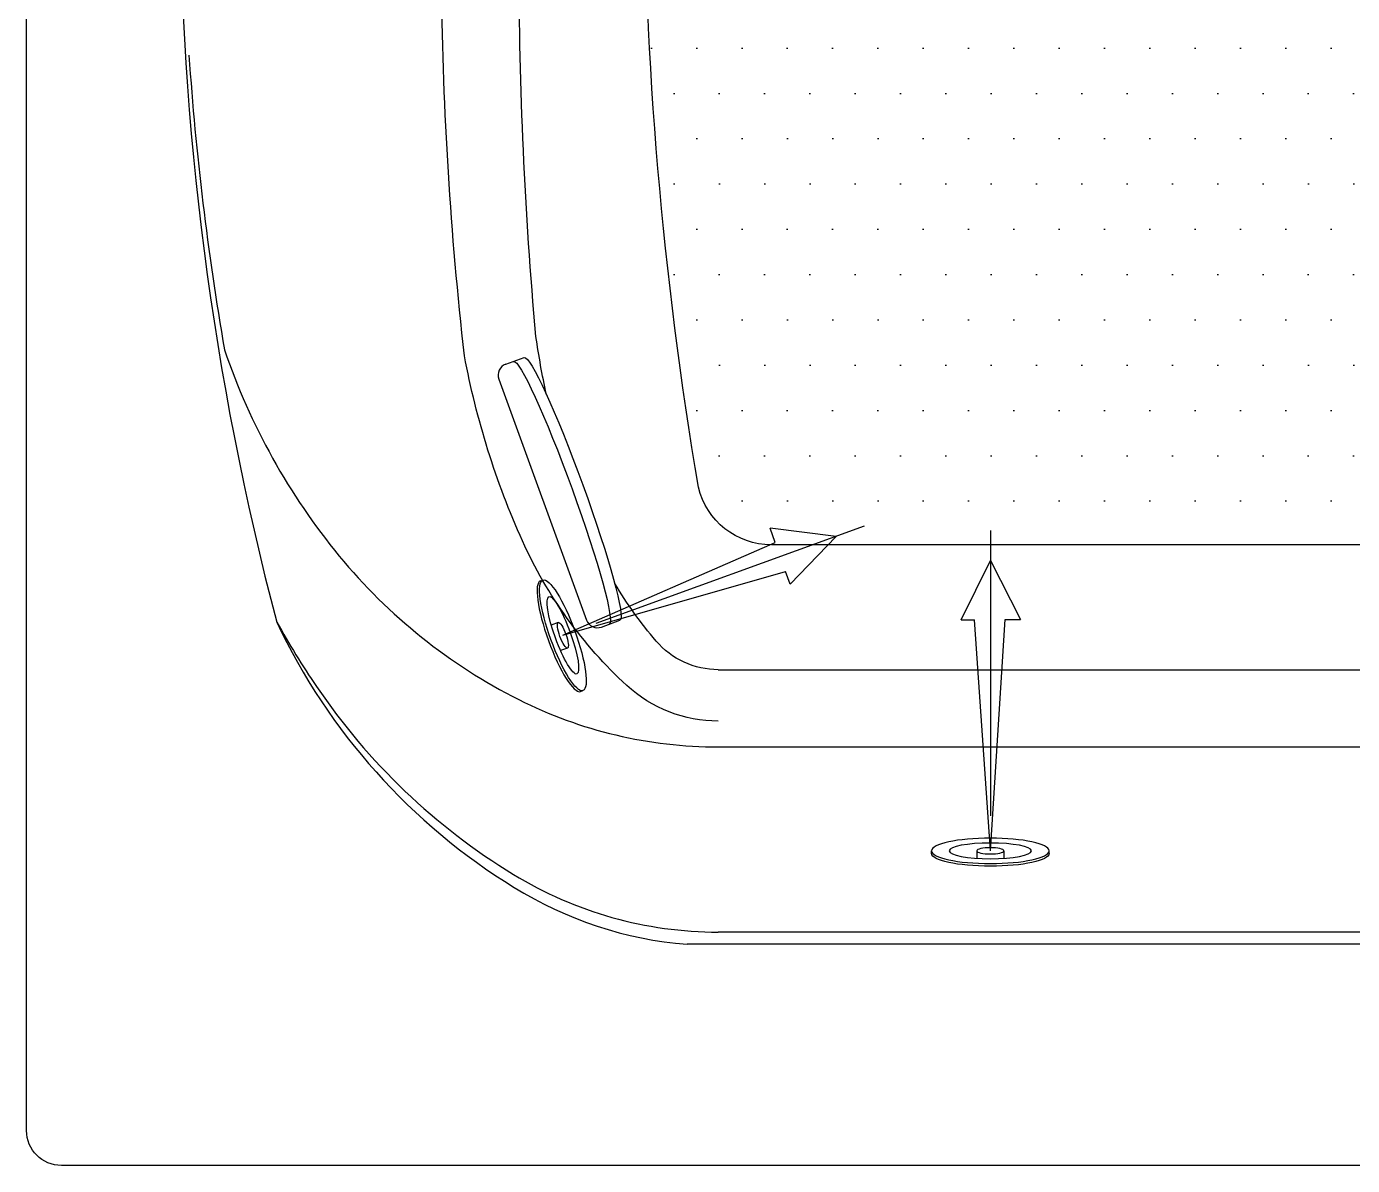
# Model space of a CAD drawing. Header units: millimetres. Extents: x -1247.41 to -1245.91, y 2235.49 to 2236.49.
# Drawn here: x -1247.4145 to -1246.9499, y 2235.618 to 2236.0172 of the extents above; entities that cross this region are included whole.
import ezdxf

# ---------------------------------------------------------------- set-up
doc = ezdxf.new("R2010")
doc.units = ezdxf.units.MM
doc.linetypes.add('CENTER', pattern=[2, 1.25, -0.25, 0.25, -0.25])
for name, color, linetype in [('CONTOR04', 7, 'Continuous'), ('dim1', 1, 'Continuous'), ('jacuzzi', 1, 'Continuous'), ('LCENTR02', 1, 'CENTER'), ('LCOTA02', 1, 'Continuous')]:
    doc.layers.add(name, color=color, linetype=linetype)

# ---------------------------------------------------------------- blocks, each defined once
blk = doc.blocks.new('A$C302A24D9')
at = {"layer": 'jacuzzi'}
for p, q in [((1.813081520074292, 1.016962719771442), (1.813081519896179, 1.60974528900266)), ((2.90092757130671, 1.016962720098306), (2.900927571128597, 1.609745289329439)), ((3.179943558251352e-06, 1.228810651610345), (3.180007212222336e-06, 1.016962719226668)), ((4.714005911310135, 1.228810653026756), (4.714005911373789, 1.01696272064288))]:
    blk.add_line(p, q, dxfattribs=at)
at = {"layer": 'jacuzzi', "extrusion": (0, 0, -1)}
for centre, major_axis, ratio, start_param, end_param in [((2.357004545626847, 1.22881065231855), (2.357001365683277, 7.082054243070566e-10), 0.4319527517569433, 3.141592653589793, 6.283185307179586), ((2.357004545690501, 1.016962719934874), (2.357001365683277, 7.082049009476195e-10), 0.4319527517569434, 3.141592653589793, 9.42477796076938), ((2.357004545690501, 1.016962719934874), (1.645716594742565, 4.944868923452073e-10), 0.3816444813108653, 3.141592653589793, 9.42477796076938), ((2.357004545690501, 1.016962719934874), (0.5439230256162491, 1.634307031310439e-10), 0.4618882339361122, 1.570796326794896, 7.853981633974482)]:
    blk.add_ellipse(centre, major_axis=major_axis, ratio=ratio, start_param=start_param, end_param=end_param, dxfattribs=at)
blk = doc.blocks.new('BMG')
at = {"layer": 'LCENTR02'}
blk.add_line((0, -12.84316314586988), (0, 1.554307943795493), dxfattribs=at)
at = {"layer": 'LCOTA02'}
for p, q in [((-4.547473508864641e-13, 4.888534022029489e-12), (-0.5921686550727827, -9.26612728151315)), ((-4.547473508864641e-13, 4.888534022029489e-12), (0.635837689677146, -9.25798761268743)), ((-0.5921686550727827, -9.26612728151315), (-1.201648620815831, -9.270167134481426)), ((0.003951345819359631, -11.64193406372601), (-1.201648620816059, -9.270167134481426)), ((1.178004909234005, -9.254393932870926), (0.003951345819359631, -11.64193406372601)), ((1.178004909234005, -9.254393932870926), (0.635837689677146, -9.25798761268743))]:
    blk.add_line(p, q, dxfattribs=at)
at = {"layer": 'CONTOR04', "yscale": 0.5}
blk.add_blockref('A$C302A24D9', (-2.357004545690415, -0.5084813599674476), dxfattribs=at)

msp = doc.modelspace()

# ---------------------------------------------------------------- hatches: boundary and pattern name
at = {"layer": 'dim1'}
h = msp.add_hatch(dxfattribs=at)
h.set_pattern_fill('DOTS', color=256, scale=0.01, style=0)
h.set_pattern_definition([(0, (0, 0), (0.0079375, 0.015875), [0, -0.015875])])
edge = h.paths.add_edge_path()
edge.add_arc((-1246.492890114496, 2235.861771650133), 0.02625000000008432, 270.00000000049624, 341.8038477588693, ccw=False)
edge.add_line((-1246.492890114496, 2235.835521650132), (-1247.153522218648, 2235.835521650133))
edge.add_arc((-1247.153522218653, 2235.861771650127), 0.02624999999397915, 193.3149405451567, 270.000000010422, ccw=False)
edge.add_arc((-1245.841356309527, 2236.082491372245), 1.356794472782389, 170.6089649490506, 189.621169750788, ccw=False)
edge.add_arc((-1247.154388973997, 2236.297978603523), 0.02625000000016825, 90.00000000049619, 167.0042123288399, ccw=False)
edge.add_line((-1247.154388973997, 2236.324228603523), (-1246.174634283945, 2236.324228603523))
edge.add_arc((-1246.174634283945, 2236.297978603523), 0.02624999999989086, 12.995787671160087, 89.99999999950381, ccw=False)
edge.add_arc((-1247.487666948414, 2236.082491372245), 1.356794472781885, -9.621169750791296, 9.39103505095261, ccw=False)
edge.add_arc((-1246.175501039289, 2235.861771650127), 0.02624999999397028, 269.9999999890817, 346.6850594548433, ccw=False)
edge.add_line((-1246.175501039294, 2235.835521650133), (-1246.359891091058, 2235.835521650132))
edge.add_arc((-1246.359891091057, 2235.861771650133), 0.02625000000034561, 198.1961522411306, 269.99999999950376, ccw=False)
edge.add_arc((-1246.426390602777, 2235.839912671632), 0.04374999999977852, 18.19615224191337, 161.8038477580866)

# ---------------------------------------------------------------- linework, layer by layer
at = {"layer": 'jacuzzi'}
for p, q in [((-1247.246583674704, 2235.898816816114), (-1247.240102910039, 2235.901175621548)), ((-1247.249024170653, 2235.893583155661), (-1247.218299361111, 2235.809167435227)), ((-1247.213065700658, 2235.806726939277), (-1247.206584935993, 2235.809085744711)), ((-1247.172110671309, 2235.791771650132), (-1246.491285474582, 2235.791771650132)), ((-1247.172110671309, 2235.764696094571), (-1246.777844962304, 2235.764696094571)), ((-1246.503285243664, 2235.699829427904), (-1247.172110671309, 2235.699829427904)), ((-1246.3551238073, 2235.695537671631), (-1247.18305297902, 2235.695537671631))]:
    msp.add_line(p, q, dxfattribs=at)
at = {"layer": 'jacuzzi', "color": 3}
msp.add_lwpolyline([(-1245.914511628971, 2235.630287671631, -0.414213562373095), (-1245.926761628971, 2235.618037671631), (-1247.402261628971, 2235.618037671631, -0.4142135623730951), (-1247.414511628971, 2235.630287671631), (-1247.414511628971, 2236.480787671631, -0.414213562373095), (-1247.402261628971, 2236.493037671631), (-1245.926761628971, 2236.493037671631, -0.414213562373095), (-1245.914511628971, 2236.480787671631)], format="xyb", close=True, dxfattribs=at)
at = {"layer": 'jacuzzi'}
msp.add_lwpolyline([(-1246.467952797601, 2235.853574533195, -0.3239737262617539), (-1246.492890114496, 2235.835521650132), (-1247.153522218648, 2235.835521650133, -0.3476746003683302), (-1247.1790665885, 2235.855726183328, -0.08314721366941803), (-1247.179966622256, 2236.303881688272, -0.3492362547395363), (-1247.154388973997, 2236.324228603523), (-1246.174634283945, 2236.324228603523, -0.3492362547395365), (-1246.149056635687, 2236.303881688272, -0.08314721366944587), (-1246.149956669442, 2235.855726183328, -0.3476746003683301), (-1246.175501039294, 2235.835521650133), (-1246.359891091058, 2235.835521650132, -0.3239737262617538), (-1246.384828407952, 2235.853574533195, 0.7239304508376303)], format="xyb", close=True, dxfattribs=at)
for points in [[(-1247.232387499553, 2235.888331778975, -0.01639638606931634), (-1247.236018818559, 2235.908506617074, -0.0224875846316231), (-1247.241900764968, 2236.039329248691)], [(-1247.172110671309, 2235.773746273784, -0.1881491231256057), (-1247.204208133449, 2235.786267754057, -0.1013342101345451), (-1247.240724276479, 2235.836889065226, -0.05972499037541166), (-1247.261052407936, 2235.901769157969, -0.02550859187133166), (-1247.269065663761, 2236.030625126828)], [(-1247.172110671309, 2235.791771650132, -0.2195925481977578), (-1247.193905442034, 2235.801828540805, -0.04107841580788153), (-1247.208414519227, 2235.821979353306)]]:
    msp.add_lwpolyline(points, format="xyb", dxfattribs=at)
for centre, radius, start, end in [((-1246.332254905489, 2236.070437033235), 1.028526268600446, 179.984212375133, 194.7555638543024), ((-1246.359784504657, 2236.074882947019), 1.000103287253367, 183.8865147349545, 189.8483319210027), ((-1247.126547223391, 2235.978271444278), 0.2309320469364499, 198.8066486570135, 219.4262891424328), ((-1247.245187092452, 2235.894979737913), 0.004083333333333591, 110.0000000001589, 199.9999999997983), ((-1247.15435422425, 2235.95540914097), 0.194933238493357, 219.4262891424328, 243.2610175921845), ((-1247.21446228291, 2235.810564017479), 0.004083333333333591, 199.9999999997983, 290.0000000001589), ((-1247.129217559464, 2235.901630824015), 0.218497279279041, 205.2358113507276, 238.4122063111675), ((-1247.053867932085, 2235.961443795798), 0.3129293959982936, 209.2634711620223, 214.1275076758512), ((-1247.126360774496, 2235.912311677354), 0.2253555570758938, 214.1275076758512, 238.5684518471499), ((-1247.172110671309, 2235.920164135036), 0.1554680404656339, 243.2610175921845, 270), ((-1247.172110671309, 2235.837454031397), 0.1376246034924228, 238.5684518471499, 270), ((-1247.172110671309, 2235.830733502041), 0.1356379248523218, 238.159462273853, 265.3727536583102)]:
    msp.add_arc(centre, radius, start, end, dxfattribs=at)
at = {"layer": 'jacuzzi', "extrusion": (0, 0, -0.9999999999999998)}
for centre in [(-1247.223343923036, 2235.855130683122), (-1247.227102749929, 2235.853762582017)]:
    msp.add_ellipse(centre, major_axis=(0.01675898700311246, -0.0460449384257312), ratio=0.08163387816953611, start_param=3.141592648310766, end_param=6.283185301900558, dxfattribs=at)

# ---------------------------------------------------------------- block references
at = {"layer": 'jacuzzi', "yscale": 0.008744157023139087, "zscale": 0.008744157023021728}
for p, xscale, rotation in [((-1247.226574437739, 2235.803816804936), -0.008744157022985907, 109.9345741058827), ((-1247.076798227692, 2235.728292968085), 0.008744157022985907, 179.9805534443385)]:
    msp.add_blockref('BMG', p, dxfattribs=dict(at, xscale=xscale, rotation=rotation))

doc.saveas('drawing.dxf')
